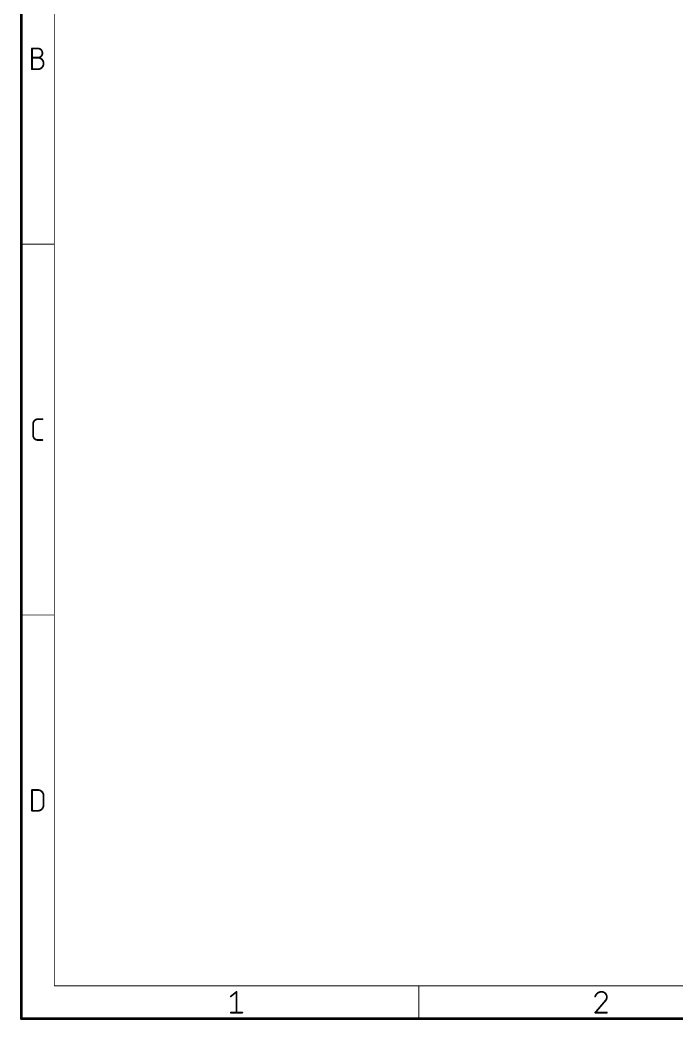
# Model space of a CAD drawing. Extents: x -78 to 183, y -66 to 113.
# Drawn here: x -77.6 to -1.7, y -66.2 to 49.4 of the extents above; entities that cross this region are included whole.
import ezdxf

# ---------------------------------------------------------------- set-up
doc = ezdxf.new("R2010")
doc.units = 0
doc.header["$MEASUREMENT"] = 0
doc.layers.add('23', color=7, linetype='CONTINUOUS')
doc.layers.add('48', color=253, linetype='CONTINUOUS')

msp = doc.modelspace()

# ---------------------------------------------------------------- linework, layer by layer
at = {"layer": '23'}
msp.add_point((-77.47, -66.04), dxfattribs=at)
at = {"layer": '48'}
for points, const_width in [([(-77.47, 113.03), (-77.47, -66.04)], 0.3), ([(-73.66, 109.22), (-73.66, -62.23)], 0.1), ([(-76.2336, 43.7229), (-76.2336, 46.1297)], 0.2032), ([(-76.2336, 46.1297), (-75.565, 46.1297)], 0.2032), ([(-76.2336, 45.06), (-75.565, 45.06)], 0.2032), ([(-75.565, 43.7229), (-76.2336, 43.7229)], 0.2032), ([(-77.47, 23.495), (-73.66, 23.495)], 0.1), ([(-76.0998, 1.3952), (-76.0998, 2.7323)], 0.2032), ([(-75.565, 3.2671), (-75.0302, 3.2671)], 0.2032), ([(-75.0302, 0.8604), (-75.565, 0.8604)], 0.2032), ([(-77.47, -19.3675), (-73.66, -19.3675)], 0.1), ([(-76.2336, -42.0022), (-76.2336, -39.5954)], 0.2032), ([(-76.2336, -39.5954), (-75.565, -39.5954)], 0.2032), ([(-74.8964, -40.2639), (-74.8964, -41.3336)], 0.2032), ([(-75.565, -42.0022), (-76.2336, -42.0022)], 0.2032), ([(-73.66, -62.23), (179.07, -62.23)], 0.1), ([(-31.5383, -66.04), (-31.5383, -62.23)], 0.1), ([(-53.2677, -63.4664), (-52.5992, -62.9316)], 0.2032), ([(-52.5992, -62.9316), (-52.5992, -65.3384)], 0.2032), ([(-10.0095, -64.0013), (-11.1461, -65.3384)], 0.2032), ([(-77.47, -66.04), (182.88, -66.04)], 0.3), ([(-53.2677, -65.3384), (-51.9306, -65.3384)], 0.2032), ([(-11.1461, -65.3384), (-9.8089, -65.3384)], 0.2032)]:
    msp.add_lwpolyline(points, dxfattribs=dict(at, const_width=const_width))
for points, const_width in [([(-76.1828, 46.1297, 1), (-76.2844, 46.1297)], 0.1016), ([(-76.2336, 46.1805, 1), (-76.2336, 46.0789)], 0.1016), ([(-76.2336, 45.1108, 1), (-76.2336, 45.0092)], 0.1016), ([(-75.565, 45.06, 1), (-75.565, 46.1297)], 0.2032), ([(-75.565, 46.1805, 1), (-75.565, 46.0789)], 0.1016), ([(-75.565, 43.7228, 1), (-75.565, 45.06)], 0.2032), ([(-75.565, 45.1108, 1), (-75.565, 45.0092)], 0.1016), ([(-75.565, 45.1108, 1), (-75.565, 45.0092)], 0.1016), ([(-75.565, 46.0789, 1), (-75.565, 46.1805)], 0.1016), ([(-75.565, 45.0092, 1), (-75.565, 45.1108)], 0.1016), ([(-76.2336, 43.7737, 1), (-76.2336, 43.672)], 0.1016), ([(-76.2844, 43.7229, 1), (-76.1828, 43.7229)], 0.1016), ([(-75.565, 43.7736, 1), (-75.565, 43.672)], 0.1016), ([(-75.565, 43.672, 1), (-75.565, 43.7737)], 0.1016), ([(-77.47, 23.52, 1), (-77.47, 23.47)], 0.05), ([(-73.66, 23.47, 1), (-73.66, 23.52)], 0.05), ([(-75.565, 3.2671, 0.4142), (-76.0998, 2.7323)], 0.2032), ([(-76.049, 2.7323, 1), (-76.1506, 2.7323)], 0.1016), ([(-76.1506, 2.7323, 1), (-76.049, 2.7323)], 0.1016), ([(-75.565, 3.318, 1), (-75.565, 3.2163)], 0.1016), ([(-75.565, 3.2163, 1), (-75.565, 3.3179)], 0.1016), ([(-75.0302, 3.2163, 1), (-75.0302, 3.318)], 0.1016), ([(-76.0998, 1.3952, 0.4142), (-75.565, 0.8604)], 0.2032), ([(-76.049, 1.3952, 1), (-76.1506, 1.3952)], 0.1016), ([(-76.1506, 1.3952, 1), (-76.049, 1.3952)], 0.1016), ([(-75.565, 0.9112, 1), (-75.565, 0.8096)], 0.1016), ([(-75.565, 0.8096, 1), (-75.565, 0.9112)], 0.1016), ([(-75.0302, 0.8096, 1), (-75.0302, 0.9112)], 0.1016), ([(-77.47, -19.3425, 1), (-77.47, -19.3925)], 0.05), ([(-73.66, -19.3925, 1), (-73.66, -19.3425)], 0.05), ([(-76.1828, -39.5954, 1), (-76.2844, -39.5954)], 0.1016), ([(-76.2336, -39.5446, 1), (-76.2336, -39.6462)], 0.1016), ([(-74.8964, -40.2639, 0.4142), (-75.565, -39.5954)], 0.2032), ([(-75.565, -39.5446, 1), (-75.565, -39.6462)], 0.1016), ([(-75.565, -39.6462, 1), (-75.565, -39.5446)], 0.1016), ([(-74.8456, -40.2639, 1), (-74.9472, -40.2639)], 0.1016), ([(-74.9472, -40.2639, 1), (-74.8456, -40.2639)], 0.1016), ([(-75.565, -42.0022, 0.4142), (-74.8964, -41.3336)], 0.2032), ([(-74.8456, -41.3336, 1), (-74.9472, -41.3336)], 0.1016), ([(-74.9472, -41.3336, 1), (-74.8456, -41.3336)], 0.1016), ([(-76.2336, -41.9513, 1), (-76.2336, -42.053)], 0.1016), ([(-76.2844, -42.0022, 1), (-76.1828, -42.0022)], 0.1016), ([(-75.565, -41.9514, 1), (-75.565, -42.0529)], 0.1016), ([(-75.565, -42.053, 1), (-75.565, -41.9513)], 0.1016), ([(-73.66, -62.205, 1), (-73.66, -62.255)], 0.05), ([(-73.685, -62.23, 1), (-73.635, -62.23)], 0.05), ([(-31.5133, -62.23, 1), (-31.5633, -62.23)], 0.05), ([(-53.2995, -63.4268, 1), (-53.236, -63.5061)], 0.1016), ([(-52.5484, -62.9316, 1), (-52.65, -62.9316)], 0.1016), ([(-52.5674, -62.9713, 1), (-52.6309, -62.8919)], 0.1016), ([(-10.4106, -62.9316, 0.3252), (-11.1461, -63.4664)], 0.2032), ([(-11.1944, -63.4508, 1), (-11.0977, -63.4821)], 0.1016), ([(-9.8089, -63.5333, 0.4142), (-10.4106, -62.9316)], 0.2032), ([(-10.4106, -62.8808, 1), (-10.4106, -62.9824)], 0.1016), ([(-10.4106, -62.9824, 1), (-10.4106, -62.8808)], 0.1016), ([(-10.0095, -64.0013, 0.2053), (-9.8089, -63.5333)], 0.2032), ([(-9.7581, -63.5333, 1), (-9.8597, -63.5333)], 0.1016), ([(-9.8597, -63.5333, 1), (-9.7581, -63.5333)], 0.1016), ([(-10.0445, -63.9645, 1), (-9.9745, -64.0381)], 0.1016), ([(-9.9708, -64.0342, 1), (-10.0482, -63.9684)], 0.1016), ([(-77.47, -65.965, 1), (-77.47, -66.115)], 0.15), ([(-53.2677, -65.2876, 1), (-53.2677, -65.3892)], 0.1016), ([(-52.65, -65.3384, 1), (-52.5484, -65.3384)], 0.1016), ([(-51.9306, -65.3892, 1), (-51.9306, -65.2876)], 0.1016), ([(-11.1461, -65.2876, 1), (-11.1461, -65.3892)], 0.1016), ([(-11.1848, -65.3055, 1), (-11.1073, -65.3713)], 0.1016), ([(-9.8089, -65.3892, 1), (-9.8089, -65.2876)], 0.1016), ([(-77.545, -66.04, 1), (-77.395, -66.04)], 0.15), ([(-31.5633, -66.04, 1), (-31.5133, -66.04)], 0.05)]:
    msp.add_lwpolyline(points, format="xyb", dxfattribs=dict(at, const_width=const_width))

doc.saveas('drawing.dxf')
